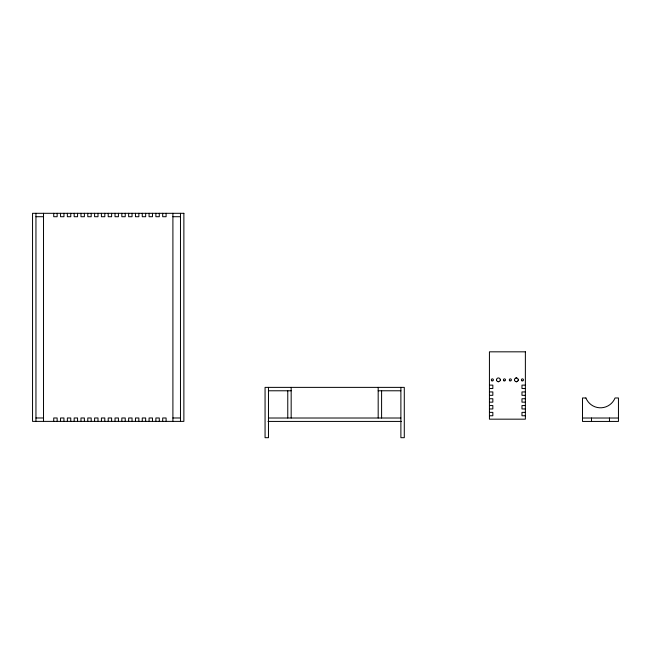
<?xml version="1.0" encoding="UTF-8"?>
<svg xmlns="http://www.w3.org/2000/svg" width="651" height="651" viewBox="0 0 651 651"><rect width="100%" height="100%" fill="white"/><g stroke="black" fill="none" stroke-linecap="round" stroke-linejoin="round"><path stroke-width="0.98" d="M496.534 379.989L496.583 379.419M500.269 380.192A1.888 1.888 0 0 0 497.812 378.036A1.888 1.888 0 0 0 497.169 381.242A1.888 1.888 0 0 0 500.269 380.192L500.302 379.663M518.277 379.899L518.204 380.339A1.872 1.872 0 0 1 515.063 381.152A1.872 1.872 0 0 1 515.901 378.011L516.601 377.914M516.17 381.73L516.845 381.657M35.951 216.718L43.519 216.718M172.906 216.718L180.473 216.718M489.43 385.123L492.84 385.123L492.84 388.525L489.43 388.525M525.373 385.123L521.972 385.123L521.972 388.525L525.373 388.525M268.472 390.779L291.168 390.779M378.182 390.779L400.886 390.779M489.43 391.935L492.84 391.935L492.84 395.336L489.43 395.336M525.373 391.935L521.972 391.935L521.972 395.336L525.373 395.336M489.43 398.738L492.84 398.738L492.84 402.147L489.43 402.147M525.373 398.738L521.972 398.738L521.972 402.147L525.373 402.147M489.43 405.549L492.84 405.549L492.84 408.958L489.43 408.958M525.373 405.549L521.972 405.549L521.972 408.958L525.373 408.958M489.43 412.36L492.84 412.36L492.84 415.761L489.43 415.761M525.373 412.36L521.972 412.36L521.972 415.761L525.373 415.761M35.951 417.983L43.519 417.983M172.906 417.983L180.473 417.983M268.472 418.015L400.886 418.015M582.507 418.023L618.45 418.023M267.984 421.425L401.366 421.425M498.015 381.657L498.576 381.706M518.294 380.038L518.204 380.339A1.872 1.872 0 0 0 515.901 378.011M514.477 379.606L514.559 380.282M609.466 418.023L609.466 421.433M591.499 418.023L591.499 421.433M400.886 387.378L400.886 437.692L404.287 437.692L404.287 387.378L265.063 387.378L265.063 437.692L268.472 437.692L268.472 387.378M381.592 390.779L381.592 418.015M378.182 387.378L378.182 418.015M291.168 387.378L291.168 418.015M287.766 390.779L287.766 418.015M180.473 213.308L180.473 421.384M172.906 213.308L172.906 421.384M166.095 213.308L166.095 216.718L162.693 216.718L162.693 213.308M166.095 421.384L166.095 417.983L162.693 417.983L162.693 421.384M159.283 213.308L159.283 216.718L155.882 216.718L155.882 213.308M159.283 421.384L159.283 417.983L155.882 417.983L155.882 421.384M152.48 213.308L152.48 216.718L149.071 216.718L149.071 213.308M152.48 421.384L152.48 417.983L149.071 417.983L149.071 421.384M145.669 213.308L145.669 216.718L142.26 216.718L142.26 213.308M145.669 421.384L145.669 417.983L142.26 417.983L142.26 421.384M138.858 213.308L138.858 216.718L135.457 216.718L135.457 213.308M138.858 421.384L138.858 417.983L135.457 417.983L135.457 421.384M132.047 213.308L132.047 216.718L128.646 216.718L128.646 213.308M132.047 421.384L132.047 417.983L128.646 417.983L128.646 421.384M125.236 213.308L125.236 216.718L121.835 216.718L121.835 213.308M125.236 421.384L125.236 417.983L121.835 417.983L121.835 421.384M118.425 213.308L118.425 216.718L115.024 216.718L115.024 213.308M118.425 421.384L118.425 417.983L115.024 417.983L115.024 421.384M111.622 213.308L111.622 216.718L108.212 216.718L108.212 213.308M111.622 421.384L111.622 417.983L108.212 417.983L108.212 421.384M104.811 213.308L104.811 216.718L101.401 216.718L101.401 213.308M104.811 421.384L104.811 417.983L101.401 417.983L101.401 421.384M98 213.308L98 216.718L94.598 216.718L94.598 213.308M98 421.384L98 417.983L94.598 417.983L94.598 421.384M91.189 213.308L91.189 216.718L87.787 216.718L87.787 213.308M91.189 421.384L91.189 417.983L87.787 417.983L87.787 421.384M84.378 213.308L84.378 216.718L80.976 216.718L80.976 213.308M84.378 421.384L84.378 417.983L80.976 417.983L80.976 421.384M77.567 213.308L77.567 216.718L74.165 216.718L74.165 213.308M77.567 421.384L77.567 417.983L74.165 417.983L74.165 421.384M70.764 213.308L70.764 216.718L67.354 216.718L67.354 213.308M70.764 421.384L70.764 417.983L67.354 417.983L67.354 421.384M63.953 213.308L63.953 216.718L60.543 216.718L60.543 213.308M63.953 421.384L63.953 417.983L60.543 417.983L60.543 421.384M57.142 213.308L57.142 216.718L53.732 216.718L53.732 213.308M57.142 421.384L57.142 417.983L53.732 417.983L53.732 421.384M43.519 213.308L43.519 421.384M35.951 213.308L35.951 421.384M183.875 213.308L32.55 213.308L32.55 421.384L183.875 421.384L183.875 213.308M525.373 351.825L489.43 351.825L489.43 419.171L525.373 419.171L525.373 351.825M585.916 397.973L582.507 397.973L582.507 421.433L618.45 421.433L618.45 397.973L615.049 397.973A15.705 15.705 0 0 1 585.916 397.973M509.823 380.794A1.042 1.042 0 0 0 511.385 379.899A1.042 1.042 0 0 0 509.823 378.996A1.042 1.042 0 0 0 509.823 380.794M503.939 380.794A1.042 1.042 0 0 0 505.502 379.899A1.042 1.042 0 0 0 503.939 378.996A1.042 1.042 0 0 0 503.939 380.794M521.915 380.794A1.042 1.042 0 0 0 523.477 379.899A1.042 1.042 0 0 0 521.915 378.996A1.042 1.042 0 0 0 521.915 380.794M491.839 380.794A1.042 1.042 0 0 0 493.401 379.899A1.042 1.042 0 0 0 491.839 378.996A1.042 1.042 0 0 0 491.839 380.794"/></g></svg>
